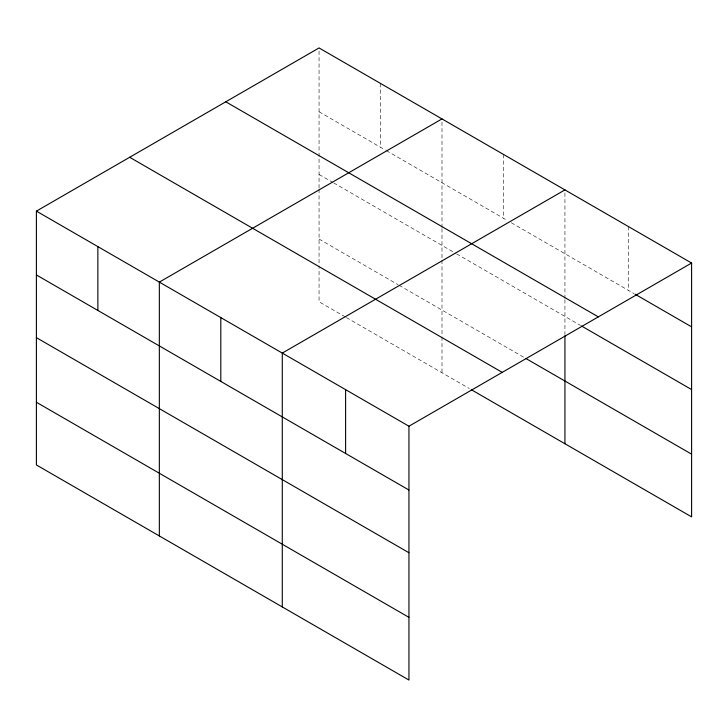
<?xml version="1.0" encoding="UTF-8"?>
<svg xmlns="http://www.w3.org/2000/svg" width="728" height="728" viewBox="0 0 728 728"><rect width="100%" height="100%" fill="white"/><g stroke="black" fill="none" stroke-linecap="round" stroke-linejoin="round"><path stroke-width="0.55" stroke-dasharray="3.64 2.73" d="M319.055 188.07L319.055 157.676M319.055 156.556L319.055 47.948M441.996 228.656L441.996 259.05M441.996 227.536L441.996 118.919M564.937 299.636L564.937 334.561M564.937 298.516L564.937 189.899M319.055 111.766L385.403 150.068M386.377 150.632L507.37 220.484M511.274 222.741L634.115 293.666M319.055 174.474L332.714 182.355M333.688 182.919L455.655 253.335M456.629 253.899L580.525 325.425M319.055 239.075L398.089 284.703M399.062 285.267L523.951 357.375M345.4 316.989L319.055 301.783L319.055 265.947M346.373 317.554L469.314 388.534M628.264 226.463L628.264 290.29M503.467 154.409L503.467 218.236M441.996 260.187L441.996 335.808M441.996 336.928L441.996 372.754M380.526 83.438L380.526 147.256M319.055 189.207L319.055 264.828"/><path stroke-width="1.09" d="M36.4 211.129L408.945 426.217L408.945 680.052L36.4 464.964L36.4 211.129L319.055 47.948L691.6 263.036L691.6 516.871L471.262 389.662M441.996 118.919L159.341 282.109L159.341 535.945M564.937 189.899L282.282 353.089L282.282 606.925M408.945 426.217L691.6 263.036M635.089 294.221L691.6 326.854M225.78 101.793L598.325 316.88M581.499 325.989L691.6 389.562M525.907 358.504L691.6 454.163M129.675 157.284L502.22 372.372M36.4 274.957L408.945 490.044M36.4 337.656L408.945 552.743M36.4 402.266L408.945 617.353M564.937 335.699L564.937 443.734M345.609 389.653L345.609 453.48M220.812 317.599L220.812 381.426M97.871 246.619L97.871 310.447"/></g></svg>
